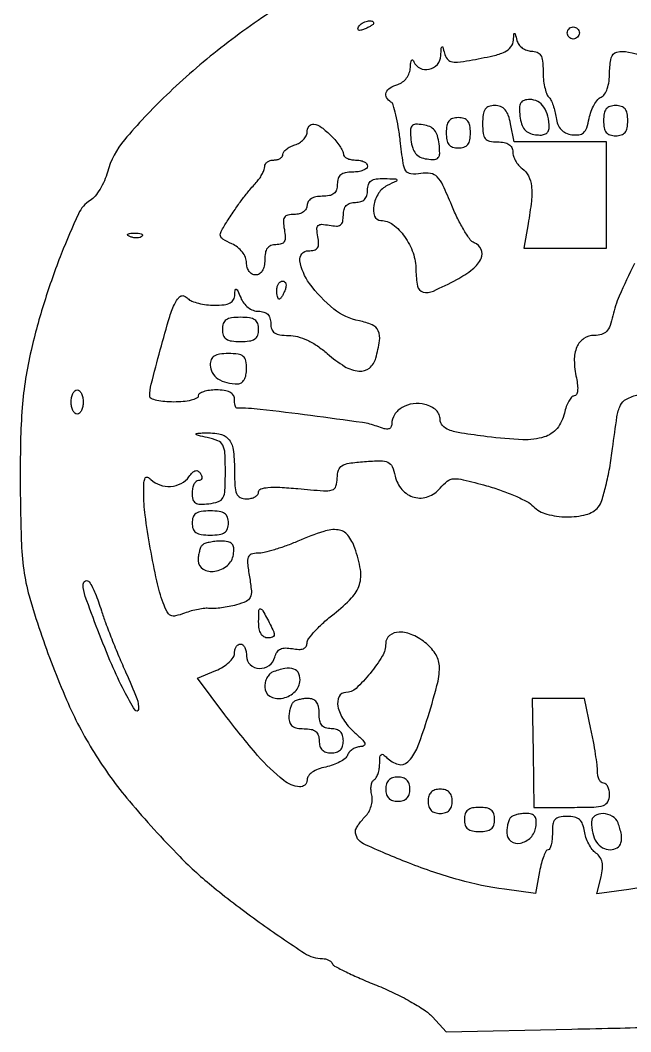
# Model space of a CAD drawing. Extents: x 1 to 181, y 0 to 254.
# Drawn here: x 0.6 to 101.5, y -0.1 to 167.1 of the extents above; entities that cross this region are included whole.
import ezdxf

# ---------------------------------------------------------------- set-up
doc = ezdxf.new("R2010")
doc.units = 0

msp = doc.modelspace()

# ---------------------------------------------------------------- linework, layer by layer
for points in [[(43.702027, 169.584896, 0.023686), (33.752642, 162.532583, 0.025416), (24.756916, 154.725023, 0.025575), (17.804701, 147.322374, 0.1097), (15.004225, 142, -0.036804), (14.500912, 140.57449, -0.033144), (13.778939, 139.185168, -0.034719), (12.960267, 138.026028, -0.08287), (12.171273, 137.332488, 0.146881), (10.224651, 135.128103, 0.014047), (7.376836, 128.459646, 0.018041), (4.58962, 120.566307, 0.018092), (2.38163, 112.5, 0.019633), (1.484153, 107.876912, 0.018393), (0.928507, 103.096001, 0.014811), (0.649164, 97.434637, 0.006683), (0.602198, 90, 0.005409), (0.760069, 81.164867, 0.027267), (1.170284, 76.246115, 0.034822), (2.072921, 71.95531, 0.012561), (3.928687, 66, 0.020188), (8.254588, 54.765949, 0.036876), (12.802301, 46.065884, 0.036246), (18.634348, 38.030645, 0.018791), (26.981195, 28.850241, 0.028754), (32.582317, 23.757954, 0.014895), (40.110669, 18.028092, 0.009418), (47.597707, 12.884499, 0.14682), (50.544972, 12, -0.058422), (51.062464, 11.939327, -0.058138), (51.552794, 11.760583, -0.063653), (51.9442, 11.496897, -0.116166), (52.166667, 11.184962, 0.176331), (52.552434, 10.760175, 0.007031), (54.446274, 9.797299, 0.011646), (56.768296, 8.723895, 0.007898), (59.458948, 7.605526, -0.017235), (62.2908, 6.365973, -0.016972), (65.045402, 4.928397, -0.017114), (67.369036, 3.506438, -0.060072), (68.704524, 2.373816), (70.991152, -0.093497), (91.745576, 0.351146, 0.000434), (99.722645, 0.528973, 0.000709), (106.484096, 0.695169, 0.000062), (112.545213, 0.853506, 0.082579)], [(102.101778, 126.876014, 0.011158), (99.59801, 121.518579, 0.050857), (98.539297, 118.25, -0.031873), (98.07916, 116.621292, -0.104079), (97.500191, 115.669459, -0.134825), (96.681357, 115.168692, -0.070326), (95.487932, 115, 0.144914), (93.748403, 114.485023, 0.149465), (92.594766, 113.110966, 0.105192), (92.162938, 110.89039, 0.049706), (92.504936, 107.977529, -0.027055), (92.701005, 106.77863, -0.055984), (92.697364, 105.830888, -0.08933), (92.51117, 105.215664, -0.281805), (92.158911, 105, 0.214907), (91.731307, 104.807311, 0.051718), (91.268018, 104.159328, 0.043953), (90.844197, 103.234011, 0.031375), (90.53034, 102.138137, -0.117618), (89.322147, 99.639316, -0.14915), (87.202351, 98.219526, -0.084444), (83.665194, 97.773098, -0.020276), (77.75, 98.268089, -0.007487), (73.500793, 98.862589, -0.049074), (71.419148, 99.398665, -0.122353), (70.384792, 100.096652, -0.185507), (70, 101.0981, 0.105728), (69.825637, 101.913464, 0.092195), (69.32832, 102.632315, 0.079426), (68.531326, 103.205142, 0.054746), (67.487014, 103.592615, 0.093709), (65.538427, 103.707779, 0.100035), (63.731113, 103.094285, 0.112944), (62.460759, 101.907057, 0.149672), (62, 100.402306, -0.123848), (61.853795, 99.821099, -0.231203), (61.468732, 99.544164, -0.111446), (60.75928, 99.581733, -0.022113), (59.54437, 99.983131, 0.056123), (57.181303, 100.589523, 0.002369), (48.593146, 101.750115, 0.003562), (40.243761, 102.777743, 0.028843), (36.394045, 103, -0.289307), (36.241717, 103.09619, -0.046892), (36.115751, 103.440625, -0.039434), (36.028545, 103.925177, -0.024814), (36, 104.5, 0.152103), (35.797909, 105.148955, 0.12651), (35.25, 105.625, 0.082504), (34.322075, 105.911037, 0.033607), (33, 106, 0.031626), (31.850749, 105.927234, 0.048861), (30.88125, 105.70625, 0.06271), (30.209557, 105.384262, 0.254951), (30, 105, -0.295869), (29.748945, 104.612873, -0.04382), (28.825, 104.29375, -0.037669), (27.532944, 104.07239, -0.023598), (26, 104, -0.021669), (24.466928, 104.066471, -0.03482), (23.175, 104.270025, -0.038852), (22.241355, 104.562472, -0.306484), (22, 104.919233, -0.062176), (22.256672, 106.97534, -0.00437), (23.734783, 112.596729, -0.004946), (25.303536, 118.140712, -0.050145), (26.203972, 120.357359, -0.038797), (26.727218, 121.185286, -0.147272), (27.213739, 121.545397, -0.203025), (27.719839, 121.517095, -0.082418), (28.292641, 121.107359, 0.102293), (28.941644, 120.680741, 0.032883), (30.044088, 120.325287, 0.031233), (31.355459, 120.081625, 0.030326), (32.7, 120, 0.027292), (34.293151, 120.087024, 0.092922), (35.283547, 120.387378, 0.148945), (35.838755, 120.931678, 0.11637), (36.063386, 121.75, -0.023088), (36.130032, 122.557239, -0.520336), (36.305641, 122.649264, -0.171469), (36.552965, 122.386049, -0.008116), (37.031162, 121.25, 0.066926), (37.534944, 120.361577, 0.06698), (38.255379, 119.638046, 0.070798), (39.1001, 119.162854, 0.093033), (39.967776, 119, -0.069837), (40.860548, 118.874693, -0.125278), (41.495972, 118.503964, -0.126747), (41.872181, 117.878115, -0.072399), (42, 117, 0.080788), (42.158249, 116.026978, 0.165216), (42.62065, 115.418622, 0.117448), (43.486627, 115.093087, 0.031448), (44.965204, 115, -0.066673), (46.436812, 114.802891, -0.043307), (48.049483, 114.208991, -0.038983), (49.715272, 113.261086, -0.031326), (51.347219, 112, 0.042282), (54.208732, 109.887128, 0.115077), (56.582602, 109.094226, 0.195787), (58.307599, 109.615504, 0.158511), (59.369714, 111.25, 0.028424), (59.969953, 114.136807, 0.14218), (59.750981, 115.757504, 0.187619), (58.743625, 116.760252, 0.056744), (56.644032, 117.407002, -0.124766), (52.413259, 119.366277, -0.065069), (48.388662, 123.610053, -0.11581), (46.815186, 127.348889, -0.464246), (48.210197, 129, 0.058629), (49.18974, 129.115256, 0.187402), (49.72147, 129.482756, 0.158317), (49.91775, 130.161491, 0.03911), (49.788023, 131.328554, -0.031294), (49.628099, 132.587889, -0.215534), (49.842892, 133.157108, -0.215534), (50.412111, 133.371901, -0.031294), (51.671446, 133.211977, 0.039379), (52.853128, 133.081267, 0.164979), (53.527539, 133.286613, 0.186521), (53.889728, 133.840135, 0.052702), (54, 134.883423, -0.064034), (54.12144, 135.827779, -0.125985), (54.48623, 136.485428, -0.131465), (55.109637, 136.869599, -0.07284), (56, 137, 0.072254), (56.873159, 137.126841, 0.124864), (57.5, 137.5, 0.124864), (57.873159, 138.126841, 0.072254), (58, 139, -0.07643), (58.147955, 139.96226, -0.164757), (58.58529, 140.55993, -0.124414), (59.395336, 140.869424, -0.035516), (60.75, 140.93232, -0.002965), (62.629906, 140.874897, -0.288934), (62.841277, 140.730595, -0.397891), (62.767056, 140.526086, -0.003977), (61.25, 139.779505, 0.140271), (59.818372, 138.503217, 0.095751), (59.019122, 136.461101, 0.133855), (59.166304, 134.712883, 0.315009), (60.185549, 134, -0.162791), (62.190644, 133.329407, -0.076906), (64.115814, 131.351096, -0.070153), (65.518925, 128.64408, -0.084733), (66, 125.825686, 0.046981), (66.254161, 123.126723, 0.296522), (67.164789, 122.176857, 0.165372), (68.878653, 122.345041, 0.015376), (72.75, 124.245505, 0.046342), (75.355917, 125.951749, 0.114331), (76.768081, 127.731315, 0.221745), (76.778132, 129.233646, 0.196121), (75.62916, 130.312063, -0.147811), (74.965722, 130.826858, -0.019107), (73.971583, 132.346933, -0.020943), (72.910335, 134.29371, -0.016075), (71.911353, 136.500584, 0.010406), (70.445551, 139.83894, 0.084076), (69.500857, 141.212994, 0.16574), (68.428654, 141.760665, 0.072496), (66.811764, 141.759065, -0.056153), (65.162974, 141.703742, -0.237254), (64.342197, 142.200819, -0.104768), (63.877096, 143.468708, -0.00754), (63.397873, 147.19991, 0.012698), (63.081362, 149.478004, 0.017953), (62.675788, 151.485469, 0.014218), (62.241043, 153.095802, 0.183287), (61.868302, 153.581394, -0.124809), (61.156317, 154.317285, -0.226367), (61.094629, 155.134695, -0.160783), (61.733896, 155.911237, -0.064059), (63, 156.5, 0.084086), (63.794801, 156.908854, 0.07318), (64.455048, 157.573856, 0.072202), (64.902795, 158.410158, 0.077969), (65.078947, 159.317388, -0.021482), (65.140097, 160.088714, -0.109656), (65.282867, 160.49167, -0.455395), (65.46561, 160.520634, -0.123064), (65.662281, 160.25, 0.185119), (66.667903, 159.16972, 0.170614), (68.178855, 158.991965, 0.160655), (69.534767, 159.803736, 0.166833), (70.116001, 161.25, -0.003911), (70.190861, 162.510228, -0.229461), (70.301818, 162.7048, -0.512176), (70.435178, 162.656834, -0.006632), (70.707454, 161.655866, 0.091485), (71.129234, 160.747691, 0.169541), (71.784211, 160.282406, 0.096175), (72.869709, 160.184434, 0.018354), (74.841453, 160.459183, 0.009233), (78.729121, 161.221471, 0.055156), (80.685187, 161.874663, 0.122886), (81.690025, 162.682323, 0.146122), (82.116001, 163.817388, -0.003484), (82.195065, 164.858438, -0.424276), (82.288221, 164.934623, -0.305765), (82.397846, 164.840306, -0.002809), (82.689326, 163.75, 0.09552), (83.009076, 163.081374, 0.075402), (83.578271, 162.514062, 0.073873), (84.302748, 162.131587, 0.084769), (85.073324, 162, -0.092804), (86.015853, 161.82354, -0.169647), (86.60404, 161.321801, -0.106941), (86.914483, 160.370309, -0.025582), (87, 158.7, 0.025249), (87.067357, 157.367011, 0.027796), (87.268876, 156.090312, 0.028758), (87.561713, 155.030694, 0.110365), (87.915324, 154.45, -0.077909), (88.290499, 153.914697, -0.027055), (88.660083, 153.044688, -0.026109), (88.969835, 152.026785, -0.027536), (89.165324, 151, 0.057891), (89.452571, 149.869074, 0.095137), (89.970403, 149.032168, 0.100643), (90.737564, 148.477047, 0.071309), (91.760807, 148.179033, 0.064175), (92.928892, 148.164019, 0.160954), (93.692392, 148.518335, 0.12411), (94.215065, 149.33346, 0.031467), (94.623021, 150.865105, -0.037598), (94.95563, 152.055067, -0.041094), (95.455427, 153.145261, -0.045013), (96.036956, 153.99171, -0.128821), (96.612214, 154.404687, 0.159047), (97.172007, 154.859094, 0.061179), (97.614053, 155.771217, 0.049524), (97.904213, 157.009869, 0.032797), (98, 158.468615, -0.057663), (98.279367, 160.882964, -0.279604), (99.204707, 161.826465, -0.120384), (101.111897, 161.845953, -0.008933), (106.20121, 160.561262, -0.003353)], [(106.327411, 24.395387, -0.026901), (101.196844, 23.431698), (95.893687, 22.728236), (96.594303, 25.519709, 0.036564), (96.830173, 26.871009, 0.078384), (96.770324, 27.924797, 0.097503), (96.409853, 28.759704, 0.084566), (95.744636, 29.444776, -0.074084), (95.125274, 30.056591, -0.0395), (94.547766, 30.968241, -0.038255), (94.094246, 32.013875, -0.04819), (93.847177, 33.039185, 0.053049), (93.548596, 34.227563, 0.127155), (93.035635, 34.969201, 0.126573), (92.225828, 35.371357, 0.052328), (91, 35.5, 0.045691), (89.696294, 35.380615, 0.166064), (88.981158, 34.978942, 0.151246), (88.622817, 34.196966, 0.035968), (88.539421, 32.75, -0.025574), (88.500619, 31.696164, -0.040751), (88.34868, 30.807813, -0.049367), (88.119523, 30.179072, -0.288268), (87.834734, 30, 0.277833), (87.507219, 29.802788, 0.027953), (87.110197, 28.939181, 0.028717), (86.726688, 27.772545, 0.018686), (86.413143, 26.388702), (85.735659, 22.777405), (80.61783, 23.452287, -0.03642), (73.146658, 24.997283, -0.023701), (64.789691, 27.80497, -0.015537), (57.312799, 30.988969, -0.292199), (56, 33.043581, -0.119884), (56.101223, 33.459686, -0.027219), (56.472133, 34.090292, -0.026674), (56.992021, 34.789368, -0.023159), (57.607261, 35.464404, 0.068078), (58.185631, 36.22608, 0.054106), (58.59328, 37.175929, 0.055392), (58.779715, 38.163305, 0.083123), (58.701141, 39.034836, -0.047055), (58.571832, 39.827347, -0.055585), (58.604738, 40.58583, -0.064622), (58.783945, 41.200976, -0.152332), (59.09388, 41.558021, 0.127874), (59.442146, 41.922355, 0.046235), (59.733827, 42.582444, 0.042128), (59.933056, 43.398431, 0.038836), (60, 44.259017, -0.02075), (60.044135, 45.322052, -0.208653), (60.25, 45.703962, -0.33231), (60.594414, 45.712003, -0.041795), (61.2, 45.2, 0.128518), (63.048139, 44.117732, 0.260676), (64.63559, 44.499273, 0.111016), (66.115129, 46.644395, 0.01971), (67.767595, 51.267944, 0.010083), (69.473256, 57.118527, 0.066318), (69.871289, 60.137985, 0.131219), (69.320364, 62.189763, 0.088292), (67.75, 64.056438, 0.06796), (65.48276, 65.476483, 0.1056), (63.236088, 65.963394, 0.169021), (61.650818, 65.417084, 0.229941), (61, 64.076725, -0.135675), (60.424136, 61.993576, -0.036237), (58.429513, 59.150926, -0.034526), (56.094573, 56.661155, -0.189328), (54.411106, 56, 0.286007), (53.303395, 55.309927, 0.166299), (53.098061, 53.701001, 0.094229), (54.004693, 51.498824, 0.067753), (55.75, 49.483635, -0.012596), (57.0553, 48.275074, -0.093926), (57.538141, 47.586242, -0.370095), (57.427019, 47.206758, -0.140355), (56.856989, 47.031601, 0.074781), (56.189938, 46.918116, 0.063325), (55.543556, 46.610426, 0.065364), (55.014622, 46.163732, 0.093406), (54.692937, 45.64219, -0.132844), (54.28067, 45.077406, -0.043815), (53.418455, 44.501937, -0.040026), (52.305296, 44.003562, -0.035902), (51.085948, 43.66719, 0.039966), (49.842058, 43.313158, 0.06249), (48.857072, 42.79787, 0.080543), (48.218559, 42.181758, 0.162024), (48, 41.525, -0.443121), (46.751933, 40.393254, -0.144393), (44.144417, 41.448307, -0.047218), (39.829518, 45.596085, -0.016547), (34.431165, 52.303416), (29.895775, 58.336818), (32.947887, 59.620135, 0.040116), (34.115789, 60.225511, 0.047418), (35.103442, 60.981283, 0.053997), (35.785485, 61.766857, 0.152947), (36, 62.451726, -0.062736), (36.074571, 63.043715, -0.08089), (36.29375, 63.545195, -0.098163), (36.618626, 63.880788, -0.152651), (37, 64, -0.191087), (37.381882, 63.848523, -0.088204), (37.70625, 63.4125, -0.068025), (37.926307, 62.765418, -0.048028), (38, 62, 0.205191), (38.604818, 60.588256, 0.184154), (40.080689, 59.969406, 0.164984), (41.720296, 60.46621, 0.175207), (42.670161, 61.846696, -0.079982), (43.03523, 62.674388, -0.138758), (43.59596, 63.166202, -0.114298), (44.415276, 63.34654, -0.044511), (45.576542, 63.230119, 0.036956), (46.643953, 63.106818, 0.100231), (47.39262, 63.226616, 0.159533), (47.833409, 63.579335, 0.145906), (48, 64.138066, -0.165166), (48.247478, 64.866809, -0.021833), (49.310755, 66.133252, -0.023401), (50.753333, 67.565863, -0.017662), (52.462144, 69.004643, 0.035337), (55.346993, 71.613181, 0.114972), (56.654868, 73.814619, 0.120522), (56.822632, 76.30573, 0.040719), (55.902175, 79.850777, 0.084992), (54.720246, 81.988783, 0.196105), (53.145432, 82.867439, 0.112164), (50.744661, 82.622271, 0.019952), (46.5, 81, -0.013961), (44.566622, 80.234417, -0.014459), (42.615805, 79.5875, -0.014299), (40.898663, 79.125753, -0.058591), (39.829197, 79, 0.076754), (38.774377, 78.837118, 0.236532), (38.271401, 78.348479, 0.113071), (38.161683, 77.356381, 0.013082), (38.478854, 75.125162, -0.01675), (38.795131, 72.776751, -0.13452), (38.615498, 71.711524, -0.181944), (37.939195, 71.04735, -0.036241), (36.316752, 70.466211, -0.01836), (35.121654, 70.180349, -0.016288), (33.860183, 69.969656, -0.016576), (32.712091, 69.854726, -0.047157), (31.909402, 69.876903, 0.055732), (31.121878, 69.885185, 0.021186), (30.03303, 69.728189, 0.020671), (28.853501, 69.455863, 0.023775), (27.755358, 69.097087, -0.03265), (26.283821, 68.645039, -0.172767), (25.458452, 68.735687, -0.165346), (24.855623, 69.331177, -0.029306), (24.220774, 70.811233, -0.032164), (23.170332, 74.43291, -0.010708), (22.091136, 79.851963, -0.010663), (21.246048, 85.30199, -0.03314), (21, 89.010195, -0.012935), (21.044203, 90.718617, -0.112867), (21.25, 91.443791, -0.378927), (21.625083, 91.578618, -0.101864), (22.2, 91.2, 0.11488), (23.662804, 90.289727, 0.100227), (25.4544, 90.058964, 0.100687), (27.187841, 90.543164, 0.117116), (28.487114, 91.65149, -0.035799), (29.083899, 92.355807, -0.136192), (29.577812, 92.642267, -0.217097), (30.009935, 92.566886, -0.104618), (30.406374, 92.15149, -0.069159), (30.600803, 91.710766, -0.143563), (30.597898, 91.33825, -0.190197), (30.403939, 91.092868, -0.132266), (30.059017, 91, 0.187235), (29.654681, 90.843087, 0.089447), (29.311086, 90.392988, 0.069272), (29.078121, 89.724354, 0.049275), (29, 88.933578, 0.063986), (29.132247, 87.904395, 0.189333), (29.544419, 87.338889, 0.140684), (30.327844, 87.107494, 0.030565), (31.75, 87.183578, 0.052016), (33.336165, 87.535774, 0.194976), (34.096377, 88.185976, 0.108647), (34.430898, 89.435049, 0.011308), (34.5, 92.490179, 0.012331), (34.424237, 95.561729, 0.110482), (34.067566, 96.853521, 0.176368), (33.253114, 97.585603, 0.043122), (31.5, 98.121865, -0.005414), (30.046877, 98.449085, -0.127661), (29.677893, 98.644129, -0.64069), (29.727122, 98.798331, -0.016915), (30.668213, 98.881685, -0.051103), (33.423702, 98.750418, -0.17517), (34.975233, 97.909771, -0.148993), (35.777216, 96.168572, -0.033968), (36, 92.893011, 0.012008), (36.065782, 90.154367, 0.085204), (36.352187, 88.861626, 0.189582), (36.956003, 88.229809, 0.10876), (38, 88, 0.055282), (38.765066, 88.084848, 0.074865), (39.4125, 88.336228, 0.094311), (39.846784, 88.707903, 0.170334), (40, 89.144605, -0.324589), (40.357405, 89.637151, -0.058274), (41.53713, 89.874992, -0.034042), (43.491904, 89.903273, -0.009881), (46.5, 89.68223, 0.005407), (50.694019, 89.336292, 0.083985), (52.126184, 89.474338, 0.250528), (52.778667, 90.087843, 0.081486), (53, 91.436932, -0.073702), (53.190317, 92.721043, -0.184736), (53.761307, 93.457321, -0.102088), (54.937728, 93.876571, -0.014878), (57.47432, 94.15447, -0.013628), (60.190867, 94.296165, -0.117102), (61.372021, 94.046531, -0.1852), (62.054187, 93.333276, -0.045198), (62.553982, 91.754222, 0.126808), (63.687704, 89.513868, 0.147974), (65.706138, 88.258963, 0.15289), (68.030216, 88.354321, 0.137278), (70.001608, 89.753659, -0.055801), (71.17389, 90.910229, -0.154946), (72.244735, 91.312956, -0.073978), (73.809825, 91.163171, -0.006538), (77.661086, 90.154412, -0.017709), (80.084126, 89.392478, -0.018595), (82.407345, 88.471921, -0.018597), (84.345249, 87.531889, -0.074766), (85.399624, 86.75, 0.131915), (87.621994, 85.462698, 0.063249), (90.91295, 85.011088, 0.064065), (94.135948, 85.392877, 0.158505), (96.127555, 86.642225, 0.099774), (96.718477, 87.730986, 0.014587), (97.390594, 90.167126, 0.016002), (98.016573, 93.132742, 0.013114), (98.5, 96.335783, -0.005959), (99.211298, 101.55351, -0.074814), (99.791697, 103.451572, -0.163867), (100.786902, 104.475953, -0.055934), (102.75, 105.222149, 0.03215)]]:
    msp.add_lwpolyline(points, format="xyb")
for points in [[(59, 166.606989, -0.2252), (58.911231, 166.419896, -0.029412), (58.544118, 166.154486, -0.029555), (58.042538, 165.875192, -0.020646), (57.448062, 165.618443, -0.036408), (56.868281, 165.443138, -0.155351), (56.512472, 165.474315, -0.32948), (56.393111, 165.674071, -0.1144), (56.507079, 166.011454, -0.115814), (57.098109, 166.603931, -0.080554), (57.973761, 166.969265, -0.115534), (58.708846, 166.972535, -0.349578)], [(93, 165, -0.099038), (92.923658, 164.618362, -0.097945), (92.70625, 164.29375, -0.097945), (92.381638, 164.076342, -0.099038), (92, 164, -0.099038), (91.618362, 164.076342, -0.097945), (91.29375, 164.29375, -0.097945), (91.076342, 164.618362, -0.099038), (91, 165, -0.099038), (91.076342, 165.381638, -0.097945), (91.29375, 165.70625, -0.097945), (91.618362, 165.923658, -0.099038), (92, 166, -0.099038), (92.381638, 165.923658, -0.097945), (92.70625, 165.70625, -0.097945), (92.923658, 165.381638, -0.099038)], [(83.183578, 151.25, 0.047288), (83.457168, 149.960485, 0.098515), (83.947622, 149.062647, 0.11152), (84.698169, 148.489335, 0.072404), (85.75, 148.180449, 0.046703), (86.723905, 148.133918, 0.10875), (87.425612, 148.322276, 0.150656), (87.845607, 148.736066, 0.124075), (88, 149.348662, 0.055652), (87.785813, 151.267055, 0.094364), (87.142987, 152.743857, 0.118065), (86.126181, 153.666779, 0.126161), (84.826589, 154, 0.072752), (83.871691, 153.860319, 0.187593), (83.331012, 153.439505, 0.133394), (83.109099, 152.647924, 0.030675)], [(77, 150, 0.030103), (77.097235, 148.386401, 0.144586), (77.458333, 147.55, 0.173074), (78.175563, 147.126572, 0.047675), (79.5, 147, -0.046112), (80.590084, 146.899254, -0.099375), (81.368846, 146.586024, -0.131747), (81.832317, 146.066354, -0.117109), (82, 145.360243, 0.079045), (82.113036, 144.649694, 0.048363), (82.453777, 143.870354, 0.047127), (82.953707, 143.144306, 0.060632), (83.544772, 142.59092, -0.1183), (84.582456, 141.368695, -0.090526), (85.081866, 139.681947, -0.054991), (85.075531, 137.223489, -0.015845), (84.528693, 133.455882), (83.810227, 129.411765), (90.655114, 129.411765), (97.5, 129.411765), (97.5, 138.205882), (97.5, 147), (89.875, 147), (82.25, 147), (81.65, 150, 0.037911), (81.259778, 151.392718, 0.09273), (80.720139, 152.305556, 0.120774), (79.987609, 152.819261, 0.093067), (79.025, 153, 0.078884), (78.03271, 152.842468, 0.16707), (77.41875, 152.37963, 0.118363), (77.092459, 151.507794, 0.030632)], [(97, 150.5, 0.044917), (97.106468, 149.317234, 0.124434), (97.45, 148.5625, 0.149477), (98.064742, 148.142566, 0.07578), (99, 148, 0.07578), (99.935258, 148.142566, 0.149477), (100.55, 148.5625, 0.124434), (100.893532, 149.317234, 0.044917), (101, 150.5, 0.044917), (100.893532, 151.682766, 0.124434), (100.55, 152.4375, 0.149477), (99.935258, 152.857434, 0.07578), (99, 153, 0.07578), (98.064742, 152.857434, 0.149477), (97.45, 152.4375, 0.124434), (97.106468, 151.682766, 0.044917)], [(71, 148.5, 0.044917), (71.106468, 147.317234, 0.124434), (71.45, 146.5625, 0.149477), (72.064742, 146.142566, 0.07578), (73, 146, 0.07578), (73.935258, 146.142566, 0.149477), (74.55, 146.5625, 0.124434), (74.893532, 147.317234, 0.044917), (75, 148.5, 0.044917), (74.893532, 149.682766, 0.124434), (74.55, 150.4375, 0.149477), (73.935258, 150.857434, 0.07578), (73, 151, 0.07578), (72.064742, 150.857434, 0.149477), (71.45, 150.4375, 0.124434), (71.106468, 149.682766, 0.044917)], [(52, 148, -0.022886), (52.765585, 147.160928, -0.026473), (53.4125, 146.29375, -0.026952), (53.874488, 145.512642, -0.120635), (54, 145, 0.191087), (54.151477, 144.618118, 0.088204), (54.5875, 144.29375, 0.068025), (55.234582, 144.073693, 0.048028), (56, 144, -0.048028), (56.765418, 143.926307, -0.068025), (57.4125, 143.70625, -0.088204), (57.848523, 143.381882, -0.191087), (58, 143, -0.226478), (57.817169, 142.617064, -0.074992), (57.265625, 142.29375, -0.057076), (56.457356, 142.073116, -0.038131), (55.5, 142, 0.044917), (54.317234, 141.893532, 0.124434), (53.5625, 141.55, 0.149477), (53.142566, 140.935258, 0.07578), (53, 140, -0.07578), (52.857434, 139.064742, -0.149477), (52.4375, 138.45, -0.124434), (51.682766, 138.106468, -0.044917), (50.5, 138, 0.04716), (49.456621, 137.90137, 0.088208), (48.666667, 137.6, 0.118484), (48.177821, 137.11998, 0.140575), (48, 136.5, -0.132818), (47.840996, 135.911979, -0.106925), (47.397237, 135.427173, -0.089634), (46.716217, 135.108435, -0.06483), (45.883423, 135, 0.053367), (44.820066, 134.886179, 0.196814), (44.274161, 134.51116, 0.160567), (44.084128, 133.801932, 0.033077), (44.244751, 132.5, -0.032898), (44.399832, 131.246691, -0.141627), (44.234605, 130.521593, -0.196163), (43.747994, 130.129727, -0.072767), (42.861328, 130, 0.089001), (42.015513, 129.848242, 0.144937), (41.436133, 129.414218, 0.115371), (41.104186, 128.651027, 0.045165), (41, 127.5, -0.04716), (40.90137, 126.456621, -0.088208), (40.6, 125.666667, -0.118484), (40.11998, 125.177821, -0.140575), (39.5, 125, -0.131137), (38.921879, 125.154279, -0.103071), (38.435511, 125.586906, -0.089109), (38.111219, 126.240394, -0.070842), (38, 127.021439, 0.098367), (37.825098, 127.901866, 0.06736), (37.311325, 128.785361, 0.062048), (36.528632, 129.568398, 0.058605), (35.563241, 130.153139, -0.023), (34.092543, 130.906724, -0.215957), (33.686408, 131.468566, -0.179386), (33.801206, 132.205803, -0.015178), (34.805389, 133.881701, -0.006816), (36.099895, 135.841207, -0.01172), (37.238078, 137.432535, -0.012481), (38.397185, 138.897748, -0.009199), (39.75, 140.463275, 0.033968), (40.228374, 141.075691, 0.031499), (40.632812, 141.762426, 0.032997), (40.91341, 142.420055, 0.084532), (41, 142.928571, -0.138775), (41.115627, 143.337148, -0.100075), (41.440625, 143.685268, -0.085667), (41.926711, 143.919674, -0.069717), (42.5, 144, 0.060283), (43.073619, 144.069412, 0.079016), (43.559375, 144.273955, 0.097128), (43.884635, 144.576906, 0.15811), (44, 144.932612, -0.170109), (44.141156, 145.335507, -0.058089), (44.5875, 145.777735, -0.0497), (45.234602, 146.188321, -0.039709), (46, 146.5, 0.06077), (46.764714, 146.849532, 0.063046), (47.4125, 147.36914, 0.069989), (47.851427, 147.972302, 0.122947), (48, 148.567388, -0.15834), (48.330644, 149.585302, -0.277716), (49.119571, 149.919666, -0.125755), (50.384332, 149.398148, -0.03604)], [(65.17593, 147.329257, 0.04466), (65.455022, 145.975456, 0.101638), (65.948828, 145.061035, 0.115471), (66.71672, 144.485545, 0.068226), (67.82407, 144.170743, 0.040604), (69.089353, 144.095277, 0.222167), (69.68759, 144.390797, 0.1749), (69.928049, 145.096396, 0.024052), (69.82407, 146.670743, 0.04466), (69.544978, 148.024544, 0.101638), (69.051172, 148.938965, 0.115471), (68.28328, 149.514455, 0.068226), (67.17593, 149.829257, 0.040604), (65.910647, 149.904723, 0.222167), (65.31241, 149.609203, 0.1749), (65.071951, 148.903604, 0.024052)], [(20.729167, 131.395833, -0.126455), (20.402231, 131.202593, -0.060344), (19.916927, 131.123424, -0.05415), (19.359369, 131.160852, -0.051402), (18.8125, 131.316886, -0.054073), (18.395823, 131.538436, -0.470617), (18.37858, 131.720685, -0.168741), (18.670344, 131.862007, -0.018894), (19.416667, 131.921053, -0.028489), (20.112848, 131.910055, -0.077125), (20.592839, 131.799335, -0.208169), (20.77538, 131.614691, -0.296942)], [(44.361626, 122.5, -0.02136), (44.112506, 121.925442, -0.030395), (43.839659, 121.440625, -0.030693), (43.579329, 121.087111, -0.222225), (43.393011, 121, -0.289661), (43.241071, 121.096084, -0.046727), (43.115447, 121.440625, -0.039339), (43.028469, 121.925176, -0.024748), (43, 122.5, -0.062722), (43.07223, 123.073532, -0.08088), (43.284531, 123.559375, -0.098158), (43.599211, 123.884506, -0.152681), (43.968615, 124, -0.184534), (44.289193, 123.877514, -0.147206), (44.483616, 123.559375, -0.100118), (44.511135, 123.074366, -0.055937)], [(34, 116, 0.081208), (34.159458, 115.024683, 0.166173), (34.625, 114.416667, 0.116834), (35.499083, 114.092253, 0.030703), (37, 114, 0.030703), (38.500917, 114.092253, 0.116834), (39.375, 114.416667, 0.166173), (39.840542, 115.024683, 0.081208), (40, 116, 0.081208), (39.840542, 116.975317, 0.166173), (39.375, 117.583333, 0.116834), (38.500917, 117.907747, 0.030703), (37, 118, 0.030703), (35.499083, 117.907747, 0.116834), (34.625, 117.583333, 0.166173), (34.159458, 116.975317, 0.081208)], [(32, 110.106989, 0.130322), (32.333189, 108.850375, 0.114633), (33.25679, 107.852251, 0.092141), (34.717167, 107.213833, 0.057152), (36.581787, 107, 0.156791), (37.151938, 107.183294, 0.108594), (37.608179, 107.690696, 0.081239), (37.902638, 108.487721, 0.04798), (38, 109.5, 0.047675), (37.873428, 110.824437, 0.173074), (37.45, 111.541667, 0.144586), (36.613599, 111.902765, 0.030103), (35, 112, 0.031073), (33.530367, 111.908579, 0.110105), (32.646194, 111.592249, 0.161402), (32.168028, 111.010343, 0.092211)], [(11, 104, -0.048028), (10.926307, 103.234582, -0.068025), (10.70625, 102.5875, -0.088204), (10.381882, 102.151477, -0.191087), (10, 102, -0.191087), (9.618118, 102.151477, -0.088204), (9.29375, 102.5875, -0.068025), (9.073693, 103.234582, -0.048028), (9, 104, -0.048028), (9.073693, 104.765418, -0.068025), (9.29375, 105.4125, -0.088204), (9.618118, 105.848523, -0.191087), (10, 106, -0.191087), (10.381882, 105.848523, -0.088204), (10.70625, 105.4125, -0.068025), (10.926307, 104.765418, -0.048028)], [(29, 84, 0.081208), (29.159458, 83.024683, 0.166173), (29.625, 82.416667, 0.116834), (30.499083, 82.092253, 0.030703), (32, 82, 0.030703), (33.500917, 82.092253, 0.116834), (34.375, 82.416667, 0.166173), (34.840542, 83.024683, 0.081208), (35, 84, 0.081208), (34.840542, 84.975317, 0.166173), (34.375, 85.583333, 0.116834), (33.500917, 85.907747, 0.030703), (32, 86, 0.030703), (30.499083, 85.907747, 0.116834), (29.625, 85.583333, 0.166173), (29.159458, 84.975317, 0.081208)], [(30.666667, 80.333333, 0.099487), (30.409983, 79.947535, 0.033665), (30.195833, 79.304447, 0.031925), (30.049156, 78.543089, 0.031634), (30, 77.766911, 0.271265), (30.823071, 76.361448, 0.171292), (32.749388, 76.026927, 0.132244), (34.832939, 76.983274, 0.186219), (35.819551, 78.75, 0.048121), (35.870861, 79.891708, 0.1757), (35.59359, 80.549153, 0.165727), (34.946539, 80.898761, 0.04175), (33.736218, 81, 0.0253), (32.767448, 80.950949, 0.028179), (31.843347, 80.804167, 0.029174), (31.07941, 80.590933, 0.11421)], [(14.01211, 69.5, 0.013229), (14.685816, 67.534322, 0.005083), (15.721331, 64.839062, 0.005029), (16.904609, 61.935965, 0.00617), (18.070198, 59.25, -0.010976), (19.866555, 54.999097, -0.119622), (20.123525, 53.172424, -0.718773), (19.581444, 53.047776, -0.018286), (17.774185, 56.25, -0.018551), (15.728166, 60.594347, -0.009015), (13.423583, 66.281208, -0.005599), (11.34999, 71.861246, -0.086363), (11, 73.872408, -0.303352), (11.378832, 74.439359, -0.353806), (11.983824, 74.260505, -0.055903), (12.981513, 72.396948, -0.019032)], [(41.899729, 67.25, -0.017292), (42.482656, 66.028193, -0.14378), (42.558341, 65.425771, -0.290241), (42.272994, 65.10407, -0.070179), (41.535184, 65, -0.137726), (40.882499, 65.18326, -0.125904), (40.393923, 65.684259, -0.089394), (40.09546, 66.517282, -0.041455), (40, 67.666667, -0.009541), (40.036739, 69.591801, -0.467287), (40.304203, 69.79868, -0.217585), (40.70388, 69.498359, -0.00454)], [(42.25, 59.337719, 0.117087), (41.771597, 58.998604, 0.063933), (41.367188, 58.398964, 0.058287), (41.093052, 57.646138, 0.058259), (41, 56.850244, 0.263012), (41.822118, 55.395464, 0.175634), (43.745838, 55.016855, 0.137048), (45.82583, 55.960215, 0.184947), (46.819551, 57.75, 0.133936), (46.651545, 59.084789, 0.214422), (45.83053, 59.860222, 0.133888), (44.337108, 59.962252, 0.04642)], [(45.666667, 54.333333, 0.097261), (45.4101, 53.951373, 0.034257), (45.195833, 53.323958, 0.032464), (45.049166, 52.584091, 0.03271), (45, 51.833333, 0.092034), (45.1537, 51.005391, 0.143714), (45.590909, 50.433333, 0.113457), (46.355925, 50.103739, 0.045244), (47.5, 50, -0.044917), (48.682766, 49.893532, -0.124434), (49.4375, 49.55, -0.149477), (49.857434, 48.935258, -0.07578), (50, 48, 0.072254), (50.126841, 47.126841, 0.124864), (50.5, 46.5, 0.124864), (51.126841, 46.126841, 0.072254), (52, 46, 0.072254), (52.873159, 46.126841, 0.124864), (53.5, 46.5, 0.124864), (53.873159, 47.126841, 0.072254), (54, 48, 0.072254), (53.873159, 48.873159, 0.124864), (53.5, 49.5, 0.124864), (52.873159, 49.873159, 0.072254), (52, 50, -0.07578), (51.064742, 50.142566, -0.149477), (50.45, 50.5625, -0.124434), (50.106468, 51.317234, -0.044917), (50, 52.5, 0.045244), (49.896261, 53.644075, 0.113457), (49.566667, 54.409091, 0.143714), (48.994609, 54.8463, 0.092034), (48.166667, 55, 0.03271), (47.415909, 54.950834, 0.032464), (46.676042, 54.804167, 0.034257), (46.048627, 54.5899, 0.097261)], [(85.356894, 46.000392), (85.5, 37.000784), (91.75, 37.000392, 0.007902), (95.387631, 37.05766, 0.069637), (96.968799, 37.330049, 0.187698), (97.717667, 37.936528, 0.130481), (98, 39, 0.048028), (97.926307, 39.765418, 0.068025), (97.70625, 40.4125, 0.088204), (97.381882, 40.848523, 0.191087), (97, 41, -0.187197), (96.618198, 41.148135, -0.089459), (96.29375, 41.573041, -0.069284), (96.073769, 42.204258, -0.049288), (96, 42.950779, 0.031249), (95.933221, 44.018221, 0.007131), (95.681909, 45.811725, 0.00735), (95.331666, 47.874614, 0.007096), (94.917136, 49.950779), (93.834272, 55), (89.52403, 55), (85.213788, 55)], [(61, 40, 0.072254), (61.126841, 39.126841, 0.124864), (61.5, 38.5, 0.124864), (62.126841, 38.126841, 0.072254), (63, 38, 0.072254), (63.873159, 38.126841, 0.124864), (64.5, 38.5, 0.124864), (64.873159, 39.126841, 0.072254), (65, 40, 0.072254), (64.873159, 40.873159, 0.124864), (64.5, 41.5, 0.124864), (63.873159, 41.873159, 0.072254), (63, 42, 0.072254), (62.126841, 41.873159, 0.124864), (61.5, 41.5, 0.124864), (61.126841, 40.873159, 0.072254)], [(68, 38, 0.072254), (68.126841, 37.126841, 0.124864), (68.5, 36.5, 0.124864), (69.126841, 36.126841, 0.072254), (70, 36, 0.072254), (70.873159, 36.126841, 0.124864), (71.5, 36.5, 0.124864), (71.873159, 37.126841, 0.072254), (72, 38, 0.072254), (71.873159, 38.873159, 0.124864), (71.5, 39.5, 0.124864), (70.873159, 39.873159, 0.072254), (70, 40, 0.072254), (69.126841, 39.873159, 0.124864), (68.5, 39.5, 0.124864), (68.126841, 38.873159, 0.072254)], [(74, 35, 0.07578), (74.142566, 34.064742, 0.149477), (74.5625, 33.45, 0.124434), (75.317234, 33.106468, 0.044917), (76.5, 33, 0.044917), (77.682766, 33.106468, 0.124434), (78.4375, 33.45, 0.149477), (78.857434, 34.064742, 0.07578), (79, 35, 0.07578), (78.857434, 35.935258, 0.149477), (78.4375, 36.55, 0.124434), (77.682766, 36.893532, 0.044917), (76.5, 37, 0.044917), (75.317234, 36.893532, 0.124434), (74.5625, 36.55, 0.149477), (74.142566, 35.935258, 0.07578)], [(81.666667, 35.333333, 0.09959), (81.409978, 34.947356, 0.033637), (81.195833, 34.303528, 0.031899), (81.049156, 33.541158, 0.031585), (81, 32.763782, 0.241362), (81.689238, 31.419148, 0.209306), (83.253234, 31.084464, 0.150466), (84.972817, 32.025069, 0.158941), (85.819551, 33.75, 0.046099), (85.871965, 34.820001, 0.143478), (85.64165, 35.496379, 0.169862), (85.11343, 35.874339, 0.071261), (84.236218, 36, 0.031585), (83.458842, 35.950844, 0.031899), (82.696472, 35.804167, 0.033637), (82.052644, 35.590022, 0.09959)], [(95, 34.581787, 0.057152), (95.213833, 32.717167, 0.092141), (95.852251, 31.25679, 0.114633), (96.850375, 30.333189, 0.130322), (98.106989, 30, 0.135418), (99.244391, 30.313803, 0.189509), (99.882295, 31.139436, 0.120291), (99.942575, 32.514298, 0.042724), (99.393011, 34.418213, 0.170562), (98.462997, 35.512821, 0.123478), (96.913737, 35.963238, 0.152608), (95.554062, 35.59328, 0.255942)]]:
    msp.add_lwpolyline(points, format="xyb", close=True)

doc.saveas('drawing.dxf')
